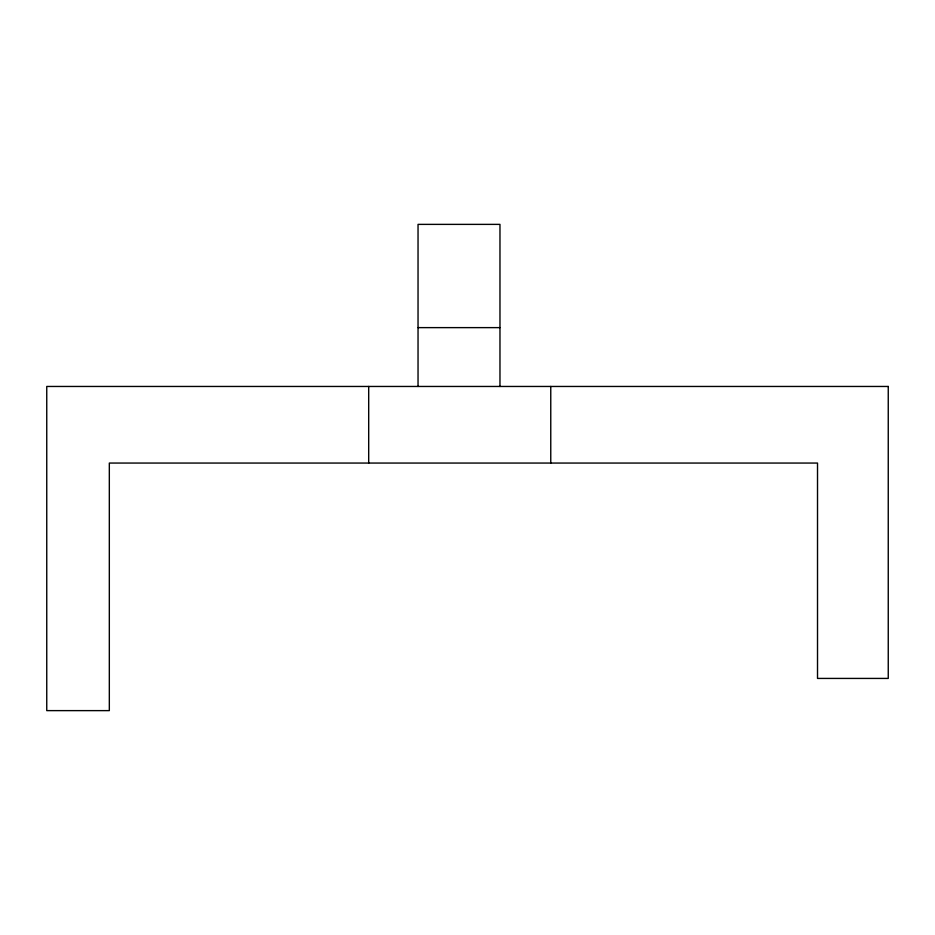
<?xml version="1.0" encoding="UTF-8"?>
<svg xmlns="http://www.w3.org/2000/svg" width="935" height="935" viewBox="0 0 935 935"><rect width="100%" height="100%" fill="white"/><g stroke="black" fill="none" stroke-linecap="round" stroke-linejoin="round"><path stroke-width="1.4" d="M418.038 327.624L499.968 327.624M550.762 386.459L550.762 463.059M499.968 386.459L499.968 224.377L418.038 224.377L418.038 386.459M368.694 386.459L368.694 463.059M888.25 386.459L46.75 386.459L46.75 710.623L109.325 710.623L109.325 463.059L817.517 463.059L817.517 678.424L888.25 678.424L888.25 386.459"/></g></svg>
